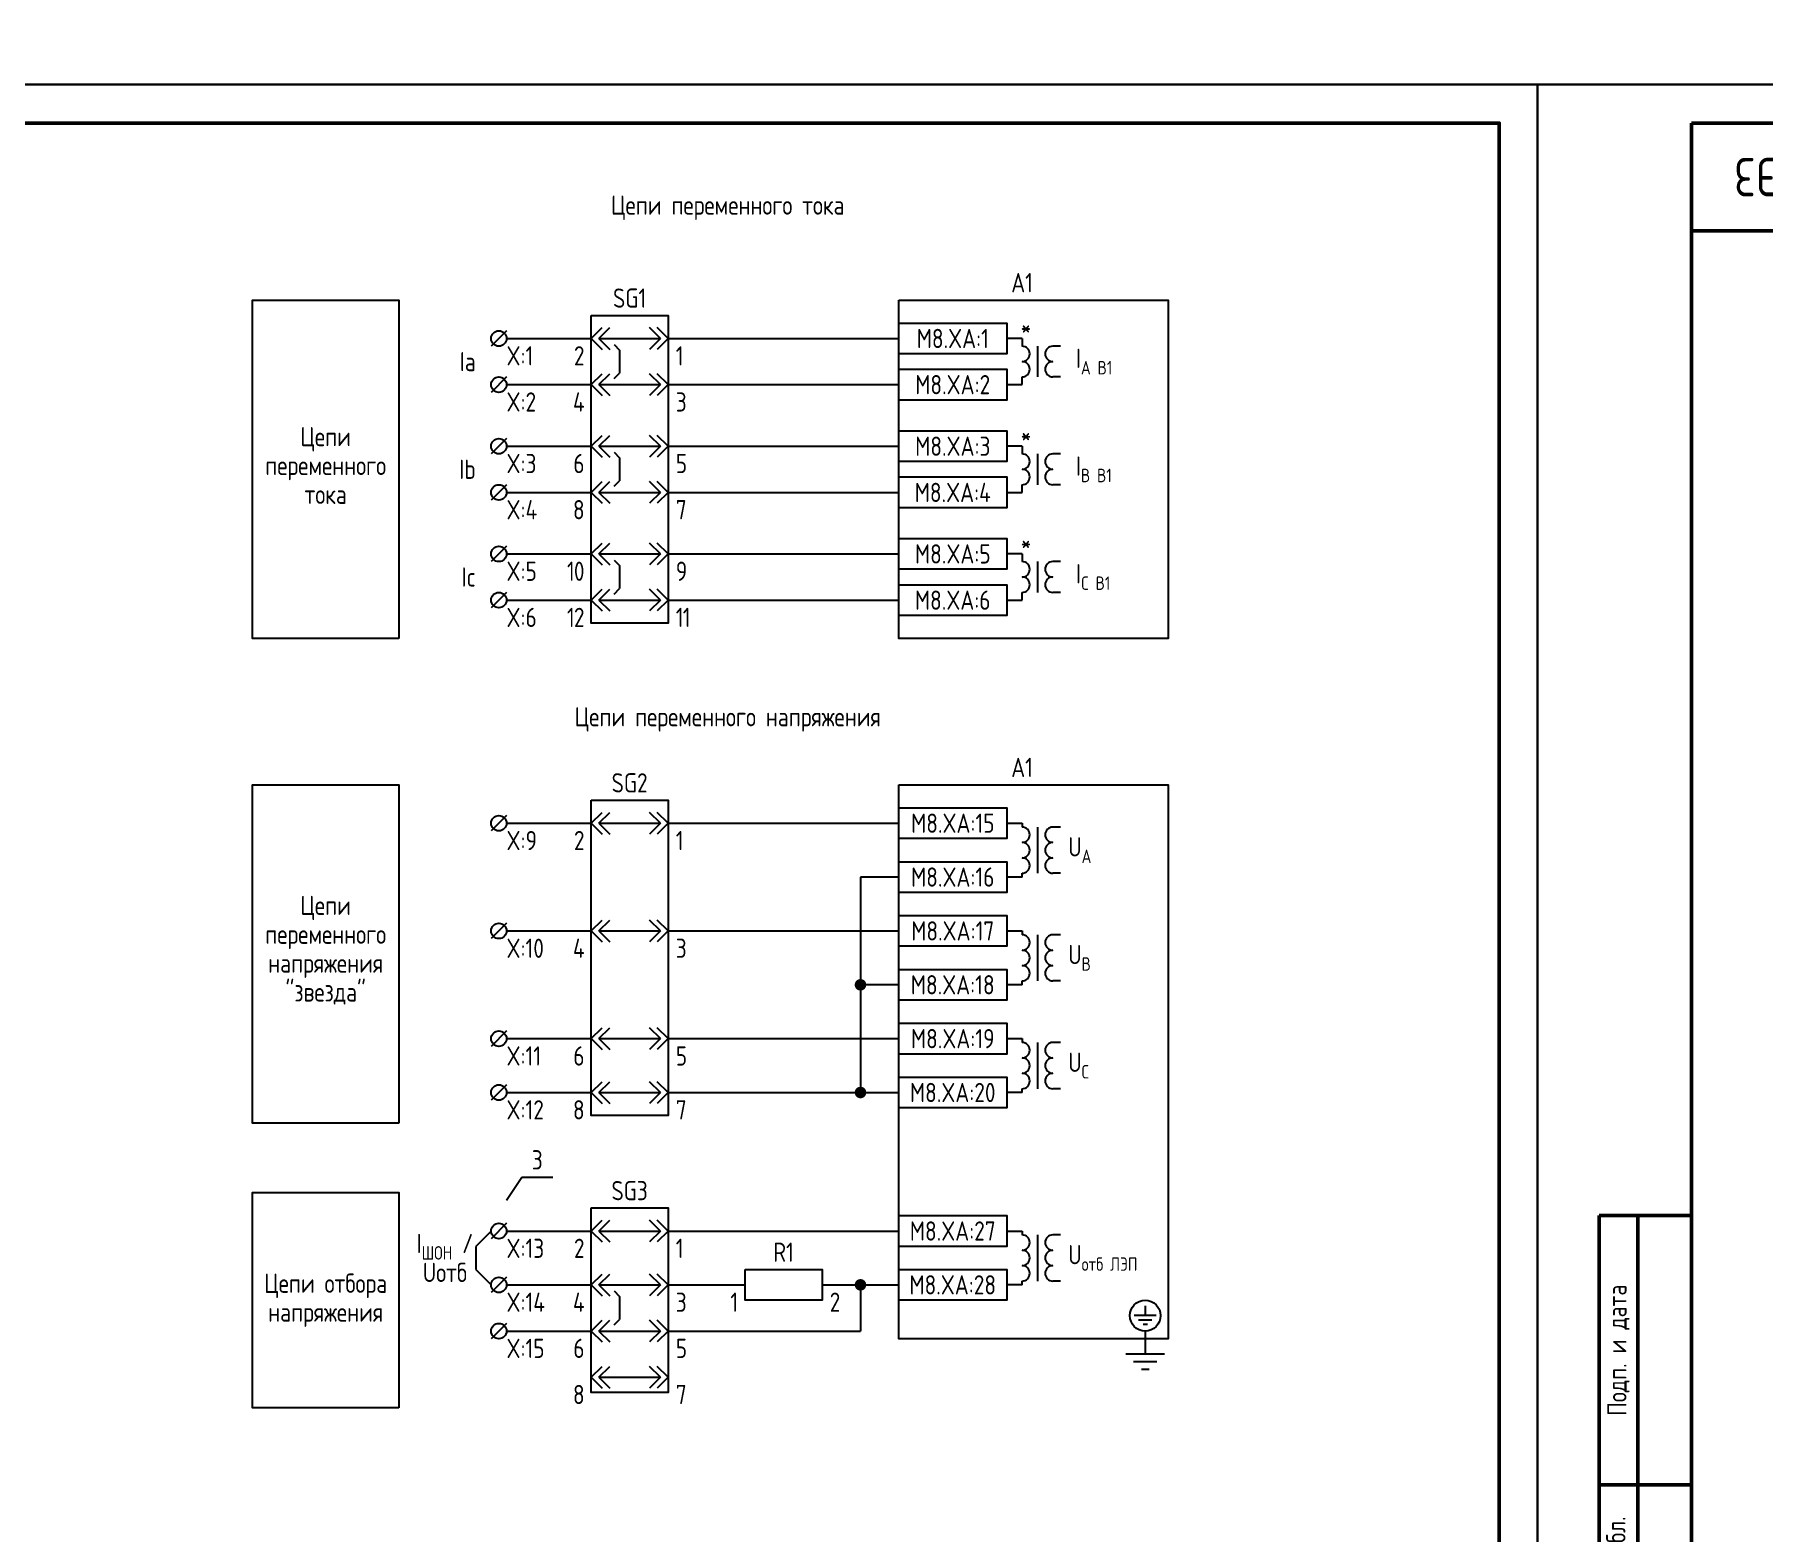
# Model space of a CAD drawing. Header units: millimetres. Extents: x -936 to 3453, y -90 to 618.
# Drawn here: x 224.7 to 449.3, y 108.8 to 303.5 of the extents above; entities that cross this region are included whole.
import ezdxf

# ---------------------------------------------------------------- set-up
doc = ezdxf.new("R2010")
doc.units = ezdxf.units.MM
doc.styles.add('Gost_type_A', font='GOST_A.TTF')

# ---------------------------------------------------------------- blocks, each defined once
blk = doc.blocks.new('Формат_А3')
blk.add_lwpolyline([(-420, 297), (0, 297), (0, 0), (-420, 0)], close=True)
at = {"lineweight": 50}
blk.add_lwpolyline([(-400, 292), (-5, 292), (-5, 5), (-400, 5)], close=True, dxfattribs=at)
blk = doc.blocks.new('Штамп угловой верхний')
at = {"lineweight": 50}
blk.add_lwpolyline([(0, 0), (70, 0), (70, -14), (0, -14)], close=True, dxfattribs=at)
blk = doc.blocks.new('Штамп левый нижний')
at = {"lineweight": 50}
for points in [[(-12, 145), (-7, 145), (-7, 110), (-12, 110)], [(-7, 145), (0, 145), (0, 110), (-7, 110)], [(-12, 110), (-7, 110), (-7, 85), (-12, 85)], [(-7, 110), (0, 110), (0, 85), (-7, 85)], [(-12, 85), (-7, 85), (-7, 60), (-12, 60)], [(-7, 85), (0, 85), (0, 60), (-7, 60)], [(-12, 60), (-7, 60), (-7, 25), (-12, 25)], [(-7, 60), (0, 60), (0, 25), (-7, 25)], [(-12, 25), (-7, 25), (-7, 0), (-12, 0)], [(-7, 25), (0, 25), (0, 0), (-7, 0)]]:
    blk.add_lwpolyline(points, close=True, dxfattribs=at)
at = {"char_height": 2.5, "attachment_point": 5, "rotation": 90, "style": 'Gost_type_A'}
for s, insert, width in [('Подп. и дата', (-9.5, 127.5), 35), ('Инв. № дубл.', (-9.5, 97.5), 25), ('Взам. инв. №', (-9.5, 72.5), 25), ('Подп. и дата', (-9.5, 42.5), 35), ('Инв. N подл.', (-9.5, 12.5), 25)]:
    blk.add_mtext(s, dxfattribs=dict(at, insert=insert, width=width))
blk = doc.blocks.new('БИ_разъем')
for p, q in [((0, 0), (1.41, 1.41)), ((0, 0), (1.41, 1.41)), ((0, 0), (1.41, -1.41)), ((0, 0), (1.41, -1.41)), ((1, 0), (2.41, 1.41)), ((1, 0), (2.41, -1.41)), ((1, 0), (9, 0)), ((9, 0), (7.59, 1.41)), ((9, 0), (7.59, -1.41)), ((10, 0), (8.59, 1.41)), ((10, 0), (8.59, 1.41)), ((10, 0), (8.59, -1.41)), ((10, 0), (8.59, -1.41))]:
    blk.add_line(p, q)
blk = doc.blocks.new('БИ_перемычка')
for p, q in [((2.97, -0.79), (3.67, -1.5)), ((3.67, -1.5), (3.67, -4.5)), ((2.97, -5.21), (3.67, -4.5))]:
    blk.add_line(p, q)
blk = doc.blocks.new('POINT')
at = {"const_width": 0.75}
blk.add_lwpolyline([(-0.375, 0, 1), (0.375, 0, 1)], format="xyb", close=True, dxfattribs=at)

msp = doc.modelspace()

# ---------------------------------------------------------------- linework, layer by layer
for p, q in [((286, 265), (284, 263)), ((286, 264), (297, 264)), ((307, 264), (337, 264)), ((353, 264), (351, 264)), ((286, 259), (284, 257)), ((286, 258), (296.83, 258)), ((307, 258), (337, 258)), ((351, 258), (353, 258)), ((286, 251), (284, 249)), ((286, 250), (296.83, 250)), ((307, 250), (337, 250)), ((353, 250), (351, 250)), ((286, 245), (284, 243)), ((286, 244), (296.83, 244)), ((307, 244), (337, 244)), ((351, 244), (353, 244)), ((286, 237), (284, 235)), ((286, 236), (296.83, 236)), ((307, 236), (337, 236)), ((353, 236), (351, 236)), ((286, 231), (284, 229)), ((286, 230), (296.83, 230)), ((307, 230), (337, 230)), ((351, 230), (353, 230)), ((286, 202), (284, 200)), ((286, 201), (297, 201)), ((307, 201), (337, 201)), ((337, 194), (332, 194)), ((332, 194), (332, 166)), ((286, 188), (284, 186)), ((286, 187), (297, 187)), ((307, 187), (337, 187)), ((337, 180), (332, 180)), ((286, 174), (284, 172)), ((286, 173), (297, 173)), ((307, 173), (337, 173)), ((286, 167), (284, 165)), ((286, 166), (297, 166)), ((307, 166), (337, 166)), ((286, 152), (288, 155)), ((288, 155), (292, 155)), ((286, 149), (284, 147)), ((284, 148), (282, 146)), ((286, 148), (297, 148)), ((307, 148), (337, 148)), ((282, 146), (282, 143)), ((282, 143), (284, 141)), ((286, 142), (284, 140)), ((286, 141), (297, 141)), ((307, 141), (317, 141)), ((327, 141), (337, 141)), ((332, 141), (332, 135)), ((286, 136), (284, 134)), ((286, 135), (297, 135)), ((307, 135), (332, 135))]:
    msp.add_line(p, q)
at = {"ltscale": 4}
for p, q in [((353, 264), (353, 263)), ((353, 263.5), (353, 263)), ((355, 263), (355, 259)), ((355, 263), (355, 259)), ((358, 263), (357, 263)), ((358, 263), (357, 263)), ((353, 258), (353, 259)), ((358, 259), (357, 259)), ((358, 259), (357, 259)), ((353, 250), (353, 249)), ((353, 249.5), (353, 249)), ((355, 249), (355, 245)), ((355, 249), (355, 245)), ((358, 249), (357, 249)), ((358, 249), (357, 249)), ((353, 244), (353, 245)), ((358, 245), (357, 245)), ((358, 245), (357, 245)), ((353, 236), (353, 235)), ((353, 235.5), (353, 235)), ((355, 235), (355, 231)), ((355, 235), (355, 231)), ((358, 235), (357, 235)), ((358, 235), (357, 235)), ((353, 230), (353, 231)), ((358, 231), (357, 231)), ((358, 231), (357, 231)), ((351, 201), (353, 201)), ((353, 201), (353, 200.5)), ((353, 201), (353, 200.5)), ((355, 200.5), (355, 196.5)), ((358, 200.5), (357, 200.5)), ((355, 198.5), (355, 194.5)), ((353, 194), (351, 194)), ((353, 194), (353, 194.5)), ((358, 194.5), (357, 194.5)), ((351, 187), (353, 187)), ((353, 187), (353, 186.5)), ((353, 187), (353, 186.5)), ((355, 186.5), (355, 182.5)), ((358, 186.5), (357, 186.5)), ((355, 184.5), (355, 180.5)), ((353, 180), (351, 180)), ((353, 180), (353, 180.5)), ((358, 180.5), (357, 180.5)), ((351, 173), (353, 173)), ((353, 173), (353, 172.5)), ((353, 173), (353, 172.5)), ((355, 172.5), (355, 168.5)), ((358, 172.5), (357, 172.5)), ((355, 170.5), (355, 166.5)), ((353, 166), (353, 166.5)), ((358, 166.5), (357, 166.5)), ((353, 166), (351, 166)), ((351, 148), (353, 148)), ((353, 148), (353, 147.5)), ((353, 148), (353, 147.5)), ((355, 147.5), (355, 143.5)), ((358, 147.5), (357, 147.5)), ((355, 145.5), (355, 141.5)), ((353, 141), (351, 141)), ((353, 141), (353, 141.5)), ((358, 141.5), (357, 141.5))]:
    msp.add_line(p, q, dxfattribs=at)
at = {"ltscale": 4.32}
for p, q in [((369, 138.28), (369, 137)), ((370.42, 137), (367.58, 137)), ((369.85, 136.43), (368.15, 136.43)), ((369.28, 135.86), (368.72, 135.86)), ((369, 135), (369, 132)), ((371.5, 132), (366.5, 132)), ((370.5, 131), (367.5, 131)), ((369.5, 130), (368.5, 130))]:
    msp.add_line(p, q, dxfattribs=at)
for points in [[(0, 513), (801, 513), (801, 297), (0, 297)], [(272, 225), (253, 225), (253, 269), (272, 269)], [(337, 269), (372, 269), (372, 225), (337, 225)], [(297, 267), (307, 267), (307, 227), (297, 227)], [(337, 266), (351, 266), (351, 262), (337, 262)], [(337, 260), (351, 260), (351, 256), (337, 256)], [(337, 252), (351, 252), (351, 248), (337, 248)], [(337, 246), (351, 246), (351, 242), (337, 242)], [(337, 238), (351, 238), (351, 234), (337, 234)], [(337, 232), (351, 232), (351, 228), (337, 228)], [(272, 162), (253, 162), (253, 206), (272, 206)], [(337, 206), (372, 206), (372, 134), (337, 134)], [(297, 204), (307, 204), (307, 163), (297, 163)], [(337, 203), (351, 203), (351, 199), (337, 199)], [(337, 196), (351, 196), (351, 192), (337, 192)], [(337, 189), (351, 189), (351, 185), (337, 185)], [(337, 182), (351, 182), (351, 178), (337, 178)], [(337, 175), (351, 175), (351, 171), (337, 171)], [(337, 168), (351, 168), (351, 164), (337, 164)], [(272, 125), (253, 125), (253, 153), (272, 153)], [(297, 151), (307, 151), (307, 127), (297, 127)], [(337, 150), (351, 150), (351, 146), (337, 146)], [(317, 143), (327, 143), (327, 139), (317, 139)], [(337, 143), (351, 143), (351, 139), (337, 139)]]:
    msp.add_lwpolyline(points, close=True)
for centre, radius in [((285, 264), 1), ((285, 258), 1), ((285, 250), 1), ((285, 244), 1), ((285, 236), 1), ((285, 230), 1), ((285, 201), 1), ((285, 187), 1), ((285, 173), 1), ((285, 166), 1), ((285, 148), 1), ((285, 141), 1), ((369, 137), 2), ((285, 135), 1)]:
    msp.add_circle(centre, radius)
at = {"ltscale": 4}
for centre, start, end in [((353, 262), 270, 90), ((353, 262), 270, 90), ((357, 262), 90, 270), ((357, 262), 90, 270), ((353, 260), 270, 90), ((353, 260), 270, 90), ((357, 260), 90, 270), ((357, 260), 90, 270), ((353, 248), 270, 90), ((353, 248), 270, 90), ((357, 248), 90, 270), ((357, 248), 90, 270), ((353, 246), 270, 90), ((353, 246), 270, 90), ((357, 246), 90, 270), ((357, 246), 90, 270), ((353, 234), 270, 90), ((353, 234), 270, 90), ((357, 234), 90, 270), ((357, 234), 90, 270), ((353, 232), 270, 90), ((353, 232), 270, 90), ((357, 232), 90, 270), ((357, 232), 90, 270), ((353, 199.5), 270, 90), ((357, 199.5), 90, 270), ((357, 199.5), 90, 270), ((353, 197.5), 270, 90), ((357, 197.5), 90, 270), ((357, 197.5), 90, 270), ((353, 195.5), 270, 90), ((357, 195.5), 90, 270), ((353, 185.5), 270, 90), ((357, 185.5), 90, 270), ((357, 185.5), 90, 270), ((353, 183.5), 270, 90), ((357, 183.5), 90, 270), ((357, 183.5), 90, 270), ((353, 181.5), 270, 90), ((357, 181.5), 90, 270), ((353, 171.5), 270, 90), ((357, 171.5), 90, 270), ((357, 171.5), 90, 270), ((353, 169.5), 270, 90), ((357, 169.5), 90, 270), ((357, 169.5), 90, 270), ((353, 167.5), 270, 90), ((357, 167.5), 90, 270), ((353, 146.5), 270, 90), ((357, 146.5), 90, 270), ((357, 146.5), 90, 270), ((353, 144.5), 270, 90), ((357, 144.5), 90, 270), ((357, 144.5), 90, 270), ((353, 142.5), 270, 90), ((357, 142.5), 90, 270)]:
    msp.add_arc(centre, 1, start, end, dxfattribs=at)

# ---------------------------------------------------------------- block references
for name, p in [('Формат_А3', (420, 0)), ('Формат_А3', (840, 0)), ('Штамп угловой верхний', (440, 292)), ('БИ_разъем', (297, 264)), ('БИ_перемычка', (297, 264)), ('БИ_разъем', (297, 258)), ('БИ_разъем', (297, 250)), ('БИ_перемычка', (297, 250)), ('БИ_разъем', (297, 244)), ('БИ_разъем', (297, 236)), ('БИ_перемычка', (297, 236)), ('БИ_разъем', (297, 230)), ('БИ_разъем', (297, 201)), ('БИ_разъем', (297, 187)), ('POINT', (332, 180)), ('БИ_разъем', (297, 173)), ('БИ_разъем', (297, 166)), ('POINT', (332, 166)), ('БИ_разъем', (297, 148)), ('Штамп левый нижний', (440, 5)), ('БИ_разъем', (297, 141)), ('POINT', (332, 141)), ('БИ_перемычка', (297, 141)), ('БИ_разъем', (297, 135)), ('БИ_разъем', (297, 129))]:
    msp.add_blockref(name, p)

# ---------------------------------------------------------------- texts
at = {"insert": (475, 285), "char_height": 5, "width": 70, "attachment_point": 5, "rotation": 180, "style": 'Gost_type_A'}
msp.add_mtext('ЮТКБ.656463.300-009Э3', dxfattribs=at)
at = {"char_height": 2.5, "line_spacing_factor": 0.9, "style": 'Gost_type_A'}
for s, insert, width, attachment_point in [('Цепи переменного тока', (314.75, 281), 197.5, 5), ('A1', (353, 270), 32, 8), ('SG1', (302, 268), 10, 8), ('X:1', (286, 263), 10, 1), ('{\\T0.9;2}', (296, 263), 5, 3), ('{\\T0.9;1}', (308, 263), 5, 1), ('Ia', (282, 261), 6, 6), ('X:2', (286, 257), 10, 1), ('{\\T0.9;4}', (296, 257), 5, 3), ('{\\T0.9;3}', (308, 257), 5, 1), ('Цепи переменного тока', (262.5, 247.5), 19, 5), ('Ib', (282, 247), 6, 6), ('X:3', (286, 249), 10, 1), ('{\\T0.9;6}', (296, 249), 5, 3), ('{\\T0.9;5}', (308, 249), 5, 1), ('X:4', (286, 243), 10, 1), ('{\\T0.9;8}', (296, 243), 5, 3), ('{\\T0.9;7}', (308, 243), 5, 1), ('Ic', (282, 233), 6, 6), ('X:5', (286, 235), 10, 1), ('{\\T0.9;10}', (296, 235), 5, 3), ('{\\T0.9;9}', (308, 235), 5, 1), ('X:6', (286, 229), 10, 1), ('{\\T0.9;12}', (296, 229), 5, 3), ('{\\T0.9;11}', (308, 229), 5, 1), ('Цепи переменного напряжения', (314.75, 214.5), 197.5, 5), ('A1', (353, 207), 32, 8), ('SG2', (302, 205), 10, 8), ('X:9', (286, 200), 10, 1), ('{\\T0.9;2}', (296, 200), 5, 3), ('{\\T0.9;1}', (308, 200), 5, 1), ('Цепи переменного напряжения "звезда"', (262.5, 184.5), 19, 5), ('X:10', (286, 186), 10, 1), ('{\\T0.9;4}', (296, 186), 5, 3), ('{\\T0.9;3}', (308, 186), 5, 1), ('X:11', (286, 172), 10, 1), ('{\\T0.9;6}', (296, 172), 5, 3), ('{\\T0.9;5}', (308, 172), 5, 1), ('X:12', (286, 165), 10, 1), ('{\\T0.9;8}', (296, 165), 5, 3), ('{\\T0.9;7}', (308, 165), 5, 1), ('3', (290, 156), 4, 8), ('SG3', (302, 152), 10, 8), ('\\A1;I{\\H0.7x;\\S^ ШОН;} / \\PUотб', (278, 144.5), 12, 5), ('X:13', (286, 147), 8, 1), ('{\\T0.9;2}', (296, 147), 5, 3), ('{\\T0.9;1}', (308, 147), 5, 1), ('R1', (322, 144), 10, 8), ('Цепи отбора напряжения', (262.5, 139), 19, 5), ('X:14', (286, 140), 8, 1), ('{\\T0.9;4}', (296, 140), 5, 3), ('{\\T0.9;3}', (308, 140), 5, 1), ('{\\T0.9;1}', (316, 140), 5, 3), ('{\\T0.9;2}', (328, 140), 5, 1), ('X:15', (286, 134), 8, 1), ('{\\T0.9;6}', (296, 134), 5, 3), ('{\\T0.9;5}', (308, 134), 5, 1), ('{\\T0.9;8}', (296, 128), 5, 3), ('{\\T0.9;7}', (308, 128), 5, 1)]:
    msp.add_mtext(s, dxfattribs=dict(at, insert=insert, width=width, attachment_point=attachment_point))
at = {"char_height": 2.5, "style": 'Gost_type_A'}
for s, insert, width, attachment_point in [('M8.XA:1', (344, 264), 14, 5), ('*', (353.5, 265.5), 3, 5), ('\\A1;I{\\H0.7x;\\S^ A B1;}', (360, 261), 8, 4), ('M8.XA:2', (343.99, 258), 14.018, 5), ('*', (353.5, 251.5), 3, 5), ('M8.XA:3', (344, 250), 14, 5), ('\\A1;I{\\H0.7x;\\S^ B B1;}', (360, 247), 8, 4), ('M8.XA:4', (343.99, 243.99), 14.018, 5), ('M8.XA:5', (344, 236), 14, 5), ('*', (353.5, 237.5), 3, 5), ('\\A1;I{\\H0.7x;\\S^ C B1;}', (360, 233), 8, 4), ('M8.XA:6', (343.99, 229.99), 14.018, 5), ('M8.XA:15', (344, 201), 14, 5), ('\\A1;U{\\H0.7x;\\S^ A;}', (359, 197.5), 12, 4), ('M8.XA:16', (343.99, 194), 14.018, 5), ('M8.XA:17', (343.99, 187), 14.018, 5), ('\\A1;U{\\H0.7x;\\S^ B;}', (359, 183.5), 12, 4), ('M8.XA:18', (343.99, 180), 14.018, 5), ('M8.XA:19', (343.99, 173), 14.018, 5), ('\\A1;U{\\H0.7x;\\S^ С;}', (359, 169.5), 12, 4), ('M8.XA:20', (343.99, 166), 14.018, 5), ('M8.XA:27', (343.99, 148), 14.018, 5), ('\\A1;U{\\H0.7x;\\S^ отб ЛЭП;}', (359, 144.5), 12, 4), ('M8.XA:28', (343.99, 141), 14.018, 5)]:
    msp.add_mtext(s, dxfattribs=dict(at, insert=insert, width=width, attachment_point=attachment_point))

doc.saveas('drawing.dxf')
